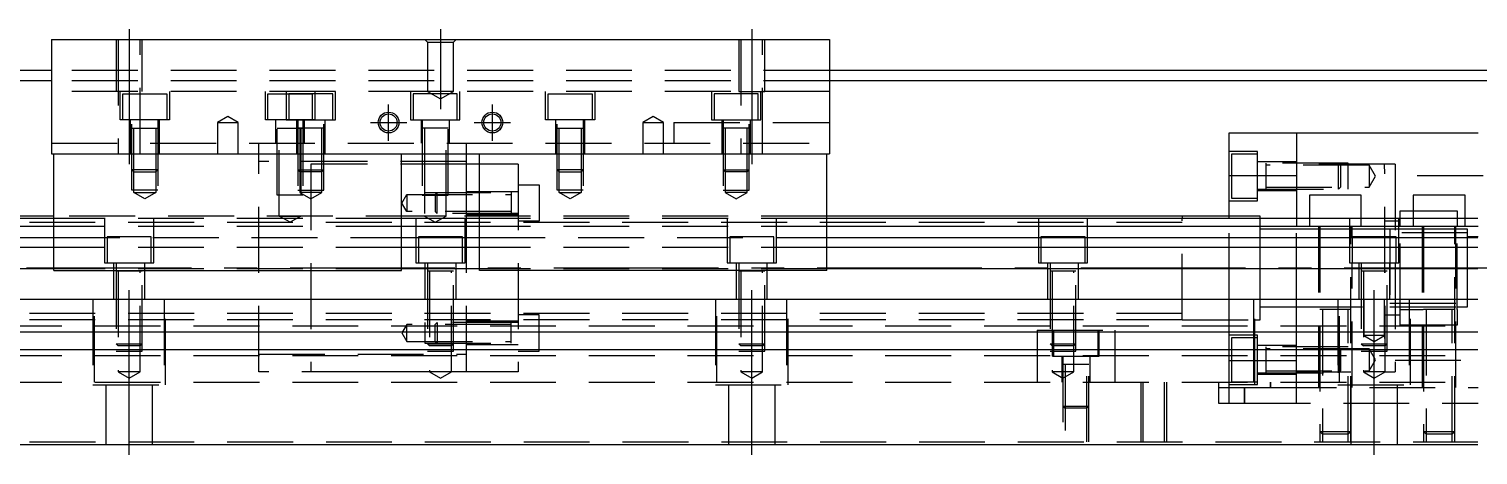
# Model space of a CAD drawing. Extents: x -15 to 642, y -287 to 112.
# Drawn here: x 137.7 to 417, y -248.6 to -166.6 of the extents above; entities that cross this region are included whole.
import ezdxf

# ---------------------------------------------------------------- set-up
doc = ezdxf.new("R2010")
doc.units = 0
doc.linetypes.add('CENTER', pattern=[50.8, 31.75, -6.35, 6.35, -6.35])
doc.linetypes.add('DASHED', pattern=[19.05, 12.7, -6.35])
doc.layers.get('0').update_dxf_attribs({"linetype": 'CONTINUOUS'})
doc.layers.add('CENTER', color=1, linetype='CENTER')

msp = doc.modelspace()

# ---------------------------------------------------------------- linework, layer by layer
at = {"color": 7, "linetype": 'CONTINUOUS'}
for p, q in [((142, -168.55), (142, -190.55)), ((142, -168.55), (292, -168.55)), ((292, -168.55), (292, -190.55)), ((142, -174.55), (3, -174.55)), ((431, -174.55), (292, -174.55)), ((142, -176.55), (11, -176.55)), ((423, -176.55), (292, -176.55)), ((369.005, -186.55), (382.005, -186.55)), ((369.005, -194.76658), (369.005, -186.55)), ((382.005, -186.55), (382.005, -203.05)), ((382.005, -186.55), (417.005, -186.55)), ((142, -190.55), (292, -190.55)), ((142.5, -213.05), (142.5, -190.55)), ((209.5, -213.05), (209.5, -190.55)), ((222, -203.05), (222, -190.55)), ((224.5, -192.55), (222, -192.55)), ((222, -203.05), (222, -192.55)), ((224.5, -213.05), (224.5, -190.55)), ((291.5, -213.05), (291.5, -190.55)), ((369.005, -194.76658), (382.005, -194.76658)), ((369.005, -203.05), (369.005, -194.76658)), ((394.505, -198.55), (384.505, -198.55)), ((384.505, -198.55), (384.505, -203.05)), ((394.505, -203.05), (394.505, -198.55)), ((414.505, -198.55), (404.505, -198.55)), ((404.505, -198.55), (404.505, -203.05)), ((414.505, -203.05), (414.505, -198.55)), ((142.5, -203.05), (17, -203.05)), ((142.5, -202.55), (45, -202.55)), ((224.5, -203.05), (209.5, -203.05)), ((360, -202.55), (291.5, -202.55)), ((417, -203.05), (291.5, -203.05)), ((360.005, -202.55), (360, -202.55)), ((360.005, -202.55), (360.005, -203.05)), ((369.005, -202.55), (360.005, -202.55)), ((360.01, -202.55), (360.005, -202.55)), ((142.5, -204.589608), (17, -204.589608)), ((224.5, -204.589608), (209.5, -204.589608)), ((417, -204.589608), (291.5, -204.589608)), ((17, -206.710392), (142.5, -206.710392)), ((142.5, -208.620532), (17, -208.620532)), ((209.5, -206.710392), (224.5, -206.710392)), ((224.5, -208.620532), (209.5, -208.620532)), ((291.5, -206.710392), (417, -206.710392)), ((417, -208.620532), (291.5, -208.620532)), ((142.5, -212.731934), (17, -212.731934)), ((142.5, -213.05), (209.5, -213.05)), ((224.5, -212.731934), (209.5, -212.731934)), ((291.5, -213.05), (224.5, -213.05)), ((417, -212.731934), (291.5, -212.731934)), ((17, -218.55), (417, -218.55)), ((17, -224.85), (417, -224.85)), ((17, -228.25), (417, -228.25)), ((17, -246.55), (417, -246.55))]:
    msp.add_line(p, q, dxfattribs=at)
at = {"color": 3, "linetype": 'DASHED'}
for p, q in [((154.500006, -168.55), (154.500006, -178.55)), ((154.9, -168.55), (154.9, -190.55)), ((159.1, -190.55), (159.1, -168.55)), ((159.499994, -178.55), (159.499994, -168.55)), ((214.5, -169.05), (214, -168.55)), ((214.5, -169.05), (214.5, -178.55)), ((214.5, -169.05), (219.5, -169.05)), ((219.5, -169.05), (220, -168.55)), ((219.5, -178.55), (219.5, -169.05)), ((274.500006, -168.55), (274.500006, -178.55)), ((274.9, -168.55), (274.9, -190.55)), ((279.1, -190.55), (279.1, -168.55)), ((279.499994, -178.55), (279.499994, -168.55)), ((292, -174.55), (142, -174.55)), ((292, -176.55), (142, -176.55)), ((292, -178.55), (142, -178.55)), ((155.25, -184.05), (155.25, -178.55)), ((164.75, -178.55), (164.75, -184.05)), ((183.25, -184.05), (183.25, -178.55)), ((187.25, -178.55), (187.25, -184.05)), ((192.75, -178.55), (192.75, -184.05)), ((196.75, -184.05), (196.75, -178.55)), ((211.25, -178.55), (211.25, -184.05)), ((219.5, -178.55), (214.5, -178.55)), ((214.5, -178.55), (217, -179.993376)), ((217, -179.993376), (219.5, -178.55)), ((220.75, -184.05), (220.75, -178.55)), ((237.25, -184.05), (237.25, -178.55)), ((246.75, -178.55), (246.75, -184.05)), ((269.25, -178.55), (269.25, -184.05)), ((274.500006, -178.55), (279.499994, -178.55)), ((278.75, -184.05), (278.75, -178.55)), ((155.75, -179.05), (164.25, -179.05)), ((155.75, -184.05), (155.75, -179.05)), ((164.25, -179.05), (164.25, -184.05)), ((183.75, -179.05), (192.25, -179.05)), ((183.75, -184.05), (183.75, -179.05)), ((196.25, -179.05), (187.75, -179.05)), ((187.75, -179.05), (187.75, -184.05)), ((192.25, -179.05), (192.25, -184.05)), ((196.25, -184.05), (196.25, -179.05)), ((220.25, -179.05), (211.75, -179.05)), ((211.75, -179.05), (211.75, -184.05)), ((220.25, -184.05), (220.25, -179.05)), ((237.75, -179.05), (246.25, -179.05)), ((237.75, -184.05), (237.75, -179.05)), ((246.25, -179.05), (246.25, -184.05)), ((278.25, -179.05), (269.75, -179.05)), ((269.75, -179.05), (269.75, -184.05)), ((278.25, -184.05), (278.25, -179.05)), ((164.75, -184.05), (155.25, -184.05)), ((157.25, -190.55), (157.25, -184.05)), ((157.500006, -197.55), (157.499992, -184.05)), ((162.500008, -184.05), (162.499994, -197.55)), ((162.75, -184.05), (162.75, -190.55)), ((176, -183.3953), (174, -184.55)), ((178, -184.55), (176, -183.3953)), ((192.75, -184.05), (183.25, -184.05)), ((185.25, -188.55), (185.25, -184.05)), ((185.500006, -198.55), (185.499994, -184.05)), ((187.25, -184.05), (196.75, -184.05)), ((189.25, -184.05), (189.25, -190.55)), ((189.499992, -184.05), (189.500006, -197.55)), ((190.500006, -184.05), (190.499994, -198.55)), ((190.75, -184.05), (190.75, -188.55)), ((194.499994, -197.55), (194.500008, -184.05)), ((194.75, -190.55), (194.75, -184.05)), ((211.25, -184.05), (220.75, -184.05)), ((213.25, -184.05), (213.25, -188.55)), ((213.499994, -184.05), (213.500006, -198.55)), ((218.499994, -198.55), (218.500006, -184.05)), ((218.75, -188.55), (218.75, -184.05)), ((246.75, -184.05), (237.25, -184.05)), ((239.25, -190.55), (239.25, -184.05)), ((239.500006, -197.55), (239.499992, -184.05)), ((244.500008, -184.05), (244.499994, -197.55)), ((244.75, -184.05), (244.75, -190.55)), ((258, -183.3953), (256, -184.55)), ((260, -184.55), (258, -183.3953)), ((269.25, -184.05), (278.75, -184.05)), ((271.25, -184.05), (271.25, -190.55)), ((271.499992, -184.05), (271.500006, -197.55)), ((276.499994, -197.55), (276.500008, -184.05)), ((276.75, -190.55), (276.75, -184.05)), ((157.499994, -185.65), (162.500006, -185.65)), ((157.9, -198.05), (157.9, -185.65)), ((162.1, -185.65), (162.1, -198.05)), ((174, -184.55), (176, -184.55)), ((174, -184.55), (174, -190.55)), ((176, -184.55), (178, -184.55)), ((178, -190.55), (178, -184.55)), ((185.499995, -185.65), (190.500005, -185.65)), ((185.9, -202.55), (185.9, -185.65)), ((194.500006, -185.65), (189.499994, -185.65)), ((189.9, -185.65), (189.9, -198.05)), ((190.1, -185.65), (190.1, -202.55)), ((194.1, -198.05), (194.1, -185.65)), ((218.500005, -185.65), (213.499995, -185.65)), ((213.9, -185.65), (213.9, -202.55)), ((218.1, -202.55), (218.1, -185.65)), ((239.499994, -185.65), (244.500006, -185.65)), ((239.9, -198.05), (239.9, -185.65)), ((244.1, -185.65), (244.1, -198.05)), ((256, -184.55), (258, -184.55)), ((256, -184.55), (256, -190.55)), ((258, -184.55), (260, -184.55)), ((260, -190.55), (260, -184.55)), ((262, -184.55), (292, -184.55)), ((262, -184.55), (262, -188.55)), ((276.500006, -185.65), (271.499994, -185.65)), ((271.9, -185.65), (271.9, -198.05)), ((276.1, -198.05), (276.1, -185.65)), ((142, -188.55), (292, -188.55)), ((182, -190.55), (182, -188.55)), ((222, -190.55), (222, -188.55)), ((182, -232.55), (182, -190.55)), ((222, -192.05), (182, -192.05)), ((192, -192.55), (192, -232.55)), ((222, -192.55), (192, -192.55)), ((232, -192.55), (224.5, -192.55)), ((232, -192.55), (232, -232.55)), ((374.505, -190.12233), (369.005, -190.12233)), ((369.505, -190.62233), (369.505, -194.87233)), ((374.505, -190.62233), (369.505, -190.62233)), ((374.505, -199.62233), (374.505, -190.12233)), ((382.005, -192.12233), (374.505, -192.12233)), ((392.005, -192.372336), (374.505, -192.372336)), ((376.105, -192.372326), (376.105, -197.372336)), ((399.005, -192.55), (382.005, -192.55)), ((390.105, -194.87233), (390.105, -192.37233)), ((390.505, -192.77233), (390.105, -192.37233)), ((392.005, -197.372326), (392.005, -192.372336)), ((399.105, -232.55), (399.005, -192.55)), ((401.005, -192.55), (399.005, -192.55)), ((401.005, -192.55), (401.005, -232.55)), ((162.5, -193.65), (157.5, -193.65)), ((157.9, -194.05), (157.5, -193.65)), ((157.9, -194.05), (162.1, -194.05)), ((162.5, -193.65), (162.1, -194.05)), ((189.5, -193.65), (194.5, -193.65)), ((189.5, -193.65), (189.9, -194.05)), ((194.1, -194.05), (189.9, -194.05)), ((194.1, -194.05), (194.5, -193.65)), ((244.5, -193.65), (239.5, -193.65)), ((239.9, -194.05), (239.5, -193.65)), ((239.9, -194.05), (244.1, -194.05)), ((244.5, -193.65), (244.1, -194.05)), ((271.5, -193.65), (276.5, -193.65)), ((271.5, -193.65), (271.9, -194.05)), ((276.1, -194.05), (271.9, -194.05)), ((276.1, -194.05), (276.5, -193.65)), ((369.505, -194.87233), (369.505, -199.12233)), ((396.005, -192.77233), (376.105, -192.77233)), ((390.105, -197.37233), (390.105, -194.87233)), ((390.505, -192.77233), (390.505, -194.87233)), ((390.505, -194.87233), (390.505, -196.97233)), ((396.005, -192.77233), (396.005, -194.87233)), ((397.217436, -194.87233), (396.005, -192.77233)), ((396.005, -194.87233), (396.005, -196.97233)), ((396.005, -196.97233), (397.217436, -194.87233)), ((418.005, -194.8), (401.005, -194.8)), ((162.499994, -197.55), (157.500006, -197.55)), ((157.9, -198.05), (162.1, -198.05)), ((160, -199.262436), (157.9, -198.05)), ((162.1, -198.05), (160, -199.262436)), ((189.500006, -197.55), (194.499994, -197.55)), ((194.1, -198.05), (189.9, -198.05)), ((189.9, -198.05), (192, -199.262436)), ((192, -199.262436), (194.1, -198.05)), ((214, -200.25), (214, -198.050006)), ((214, -198.050006), (232, -198.050006)), ((216, -198.4), (216.35, -198.05)), ((216.35, -200.25), (216.35, -198.05)), ((222, -197.8), (232, -197.8)), ((230.6, -198.049994), (230.6, -202.050006)), ((232, -196.55), (236, -196.55)), ((236, -196.55), (236, -196.85)), ((236, -196.85), (236, -200.25)), ((244.499994, -197.55), (239.500006, -197.55)), ((239.9, -198.05), (244.1, -198.05)), ((242, -199.262436), (239.9, -198.05)), ((244.1, -198.05), (242, -199.262436)), ((271.500006, -197.55), (276.499994, -197.55)), ((276.1, -198.05), (271.9, -198.05)), ((271.9, -198.05), (274, -199.262436)), ((274, -199.262436), (276.1, -198.05)), ((374.505, -197.372326), (392.005, -197.372326)), ((374.505, -197.62233), (382.005, -197.62233)), ((376.105, -196.97233), (396.005, -196.97233)), ((390.105, -197.37233), (390.505, -196.97233)), ((190.499994, -198.55), (185.500006, -198.55)), ((209.547372, -200.05), (210.5, -198.4)), ((210.5, -201.7), (209.547372, -200.05)), ((210.5, -198.4), (210.5, -201.7)), ((210.5, -198.4), (230.6, -198.4)), ((213.500006, -198.55), (218.499994, -198.55)), ((214, -202.049994), (214, -200.25)), ((216, -198.4), (216, -200.25)), ((216, -200.25), (216, -201.7)), ((216.35, -202.05), (216.35, -200.25)), ((236, -200.25), (236, -203.55)), ((369.005, -199.62233), (374.505, -199.62233)), ((369.505, -199.12233), (374.505, -199.12233)), ((360, -203.8), (42, -203.8)), ((291.5, -202.55), (142.5, -202.55)), ((209.5, -203.05), (142.5, -203.05)), ((152.25, -203.05), (152.25, -211.55)), ((161.75, -211.55), (161.75, -203.05)), ((185.9, -202.55), (190.1, -202.55)), ((188, -203.762436), (185.9, -202.55)), ((190.1, -202.55), (188, -203.762436)), ((230.6, -201.7), (210.5, -201.7)), ((212.25, -203.05), (212.25, -211.55)), ((218.1, -202.55), (213.9, -202.55)), ((213.9, -202.55), (216, -203.762436)), ((232, -202.049994), (214, -202.049994)), ((216.35, -202.05), (216, -201.7)), ((216, -203.762436), (218.1, -202.55)), ((221.75, -211.55), (221.75, -203.05)), ((232, -202.3), (222, -202.3)), ((222, -232.55), (222, -203.05)), ((222, -232.55), (222, -203.05)), ((291.5, -203.05), (224.5, -203.05)), ((236, -203.55), (232, -203.55)), ((272.25, -203.05), (272.25, -211.55)), ((281.75, -211.55), (281.75, -203.05)), ((332.25, -203.05), (332.25, -211.55)), ((341.75, -211.55), (341.75, -203.05)), ((360.005, -202.550502), (360.005, -202.55)), ((360.005, -222.55), (360.005, -203.047168)), ((375.005, -202.55), (369.005, -202.55)), ((369.005, -218.55), (369.005, -203.05)), ((375.005, -203.05), (375.005, -202.55)), ((375.005, -212.55), (375.005, -203.05)), ((382.005, -203.05), (382.005, -204.55)), ((384.505, -203.05), (384.505, -204.55)), ((392.25, -203.05), (392.25, -211.55)), ((394.505, -204.55), (394.505, -203.05)), ((402.005, -203.55), (399.005, -203.55)), ((401.75, -211.55), (401.75, -203.05)), ((402.005, -201.55), (413.005, -201.55)), ((402.005, -203.05), (402.005, -201.55)), ((402.005, -204.55), (402.005, -203.05)), ((404.505, -203.05), (404.505, -204.55)), ((413.005, -201.55), (413.005, -203.05)), ((413.005, -203.05), (413.005, -204.55)), ((414.505, -204.55), (414.505, -203.05)), ((209.5, -204.589608), (142.5, -204.589608)), ((161.25, -206.55), (152.75, -206.55)), ((152.75, -206.55), (152.75, -211.55)), ((161.25, -211.55), (161.25, -206.55)), ((221.25, -206.55), (212.75, -206.55)), ((212.75, -206.55), (212.75, -211.55)), ((221.25, -211.55), (221.25, -206.55)), ((291.5, -204.589608), (224.5, -204.589608)), ((281.25, -206.55), (272.75, -206.55)), ((272.75, -206.55), (272.75, -211.55)), ((281.25, -211.55), (281.25, -206.55)), ((341.25, -206.55), (332.75, -206.55)), ((332.75, -206.55), (332.75, -211.55)), ((341.25, -211.55), (341.25, -206.55)), ((382.005, -205.05), (375.005, -205.05)), ((382.005, -218.55), (382.005, -204.55)), ((417.005, -204.55), (382.005, -204.55)), ((386.505, -205.05), (382.005, -205.05)), ((386.255, -204.55), (386.255, -235.55)), ((386.504923, -204.55), (386.505006, -246.05)), ((392.505, -205.05), (386.505, -205.05)), ((392.504994, -246.05), (392.505077, -204.55)), ((399.005, -205.05), (392.505, -205.05)), ((401.25, -206.55), (392.75, -206.55)), ((392.75, -206.55), (392.75, -211.55)), ((392.755, -206.55), (392.755, -204.55)), ((400.005, -205.05), (399.005, -205.05)), ((400.005, -205.05), (400, -220.05)), ((415.005, -205.8), (400.00475, -205.8)), ((402.005, -205.05), (400.005, -205.05)), ((401.25, -211.55), (401.25, -206.55)), ((402.005, -220.55), (402.005, -204.55)), ((406.505, -205.05), (402.005, -205.05)), ((406.255, -204.55), (406.255, -235.55)), ((406.504923, -204.55), (406.505006, -246.05)), ((412.505, -205.05), (406.505, -205.05)), ((412.504994, -246.05), (412.505077, -204.55)), ((413.005, -205.05), (412.505, -205.05)), ((412.755, -235.55), (412.755, -204.55)), ((413.005, -220.55), (413.005, -204.55)), ((415.005, -205.05), (413.005, -205.05)), ((415.005, -212.55), (415.005, -205.05)), ((417.005, -206.55), (415.005, -206.55)), ((142.5, -206.710392), (209.5, -206.710392)), ((209.5, -208.620532), (142.5, -208.620532)), ((224.5, -206.710392), (291.5, -206.710392)), ((291.5, -208.620532), (224.5, -208.620532)), ((152.25, -211.55), (161.75, -211.55)), ((154, -211.55), (154, -218.55)), ((154.500006, -211.55), (154.500006, -228.55)), ((159.499994, -228.55), (159.499994, -211.55)), ((160, -218.55), (160, -211.55)), ((212.25, -211.55), (221.75, -211.55)), ((214, -211.55), (214, -218.55)), ((214.500006, -211.55), (214.500006, -228.55)), ((219.499994, -228.55), (219.499994, -211.55)), ((220, -218.55), (220, -211.55)), ((272.25, -211.55), (281.75, -211.55)), ((274, -211.55), (274, -218.55)), ((274.500006, -211.55), (274.500006, -228.55)), ((279.499994, -228.55), (279.499994, -211.55)), ((280, -218.55), (280, -211.55)), ((332.25, -211.55), (341.75, -211.55)), ((334, -211.55), (334, -218.55)), ((334.500006, -211.55), (334.500006, -228.55)), ((339.499994, -228.55), (339.499994, -211.55)), ((340, -218.55), (340, -211.55)), ((392.25, -211.55), (401.75, -211.55)), ((392.755, -235.55), (392.755, -211.55)), ((394, -211.55), (394, -218.55)), ((394.500006, -211.55), (394.500006, -228.55)), ((399.499994, -228.55), (399.499994, -211.55)), ((400, -218.55), (400, -211.55)), ((209.5, -212.731934), (142.5, -212.731934)), ((159.500006, -213.15), (154.499994, -213.15)), ((154.9, -213.15), (154.9, -232.55)), ((159.1, -232.55), (159.1, -213.15)), ((219.500006, -213.15), (214.499994, -213.15)), ((214.9, -213.15), (214.9, -232.55)), ((219.1, -232.55), (219.1, -213.15)), ((291.5, -212.731934), (224.5, -212.731934)), ((279.500006, -213.15), (274.499994, -213.15)), ((274.9, -213.15), (274.9, -232.55)), ((279.1, -232.55), (279.1, -213.15)), ((339.500006, -213.15), (334.499994, -213.15)), ((334.9, -213.15), (334.9, -232.55)), ((339.1, -232.55), (339.1, -213.15)), ((360.005, -212.750066), (360.005, -212.349938)), ((375.005, -218.55), (375.005, -212.55)), ((399.500006, -213.15), (394.499994, -213.15)), ((394.9, -213.15), (394.9, -232.55)), ((399.1, -232.55), (399.1, -213.15)), ((415.005, -220.05), (415.005, -212.55)), ((150, -218.55), (150, -235.05)), ((150.291796, -234.55), (150.291796, -218.55)), ((163.708204, -218.55), (163.708204, -234.55)), ((164, -235.05), (164, -218.55)), ((270, -218.55), (270, -235.05)), ((270.291796, -234.55), (270.291796, -218.55)), ((283.708204, -218.55), (283.708204, -234.55)), ((284, -235.05), (284, -218.55)), ((369.005, -224.85), (369.005, -218.55)), ((373.713204, -218.55), (373.713204, -224.85)), ((374.005, -235.05), (374.005, -218.55)), ((375.005, -222.55), (375.005, -218.55)), ((375.005, -220.05), (382.005, -220.05)), ((382.005, -224.85), (382.005, -218.55)), ((382.005, -220.05), (400.01, -220.05)), ((392.505006, -220.55), (386.504994, -220.55)), ((387.005, -220.55), (387.005, -246.05)), ((390, -218.55), (390, -235.05)), ((390.291796, -234.55), (390.291796, -218.55)), ((392.005, -246.05), (392.005, -220.55)), ((395.005, -218.55), (395.005, -225.55)), ((399.005, -225.55), (399.005, -218.55)), ((400, -220.05), (413.005, -220.05)), ((400.005, -219.3), (415.005, -219.3)), ((400.01, -220.05), (413.005, -220.05)), ((402.005, -220.55), (406.40499, -220.55)), ((402.005, -223.55), (402.005, -220.55)), ((403.708204, -218.55), (403.708204, -234.55)), ((404, -235.05), (404, -218.55)), ((412.505006, -220.55), (406.504994, -220.55)), ((407.005, -220.55), (407.005, -246.05)), ((412.005, -246.05), (412.005, -220.55)), ((413.005, -220.05), (415.005, -220.05)), ((413.005, -220.55), (413.005, -223.55)), ((360, -221.3), (42, -221.3)), ((360, -222.55), (42, -222.55)), ((210.5, -223.4), (209.547372, -225.05)), ((210.5, -226.7), (210.5, -223.4)), ((230.6, -223.4), (210.5, -223.4)), ((214, -223.050006), (214, -224.85)), ((232, -223.050006), (214, -223.050006)), ((216.35, -223.05), (216, -223.4)), ((216, -224.85), (216, -223.4)), ((216.35, -223.05), (216.35, -224.85)), ((232, -222.8), (222, -222.8)), ((230.6, -227.050006), (230.6, -223.049994)), ((236, -221.55), (232, -221.55)), ((236, -224.85), (236, -221.55)), ((360, -222.55), (360.005, -222.55)), ((360.005, -222.55), (360.296796, -222.55)), ((360.005, -222.55), (373.713204, -222.55)), ((360.005, -222.55), (360.01, -222.55)), ((373.713204, -222.55), (375.005, -222.55)), ((399.005, -221.55), (402.005, -221.55)), ((17, -223.7), (417, -223.7)), ((209.547372, -225.05), (210.5, -226.7)), ((214, -224.85), (214, -227.049994)), ((216, -226.7), (216, -224.85)), ((216.35, -224.85), (216.35, -227.05)), ((236, -228.25), (236, -224.85)), ((332, -224.55), (332, -234.55)), ((332, -224.55), (347, -224.55)), ((335, -229.55), (335, -224.55)), ((335.25, -229.55), (335.25, -224.55)), ((343.75, -229.55), (343.75, -224.55)), ((344, -229.55), (344, -224.55)), ((347, -224.55), (347, -234.55)), ((369.005, -228.25), (369.005, -224.85)), ((374.505, -225.47767), (369.005, -225.47767)), ((369.505, -225.97767), (369.505, -228.25)), ((373.713204, -225.97767), (369.505, -225.97767)), ((373.713204, -224.85), (373.713204, -228.25)), ((374.505, -225.97767), (373.713204, -225.97767)), ((374.505, -234.97767), (374.505, -225.47767)), ((382.005, -228.25), (382.005, -224.85)), ((399.005, -225.55), (395.005, -225.55)), ((395.005, -225.55), (397.005, -226.7047)), ((397.005, -226.7047), (399.005, -225.55)), ((413.005, -223.55), (402.005, -223.55)), ((154.5, -227.15), (159.5, -227.15)), ((154.5, -227.15), (154.9, -227.55)), ((154.500006, -228.55), (159.499994, -228.55)), ((159.1, -227.55), (154.9, -227.55)), ((159.1, -227.55), (159.5, -227.15)), ((210.5, -226.7), (230.6, -226.7)), ((214, -227.049994), (232, -227.049994)), ((214.5, -227.15), (219.5, -227.15)), ((214.5, -227.15), (214.9, -227.55)), ((214.500006, -228.55), (219.499994, -228.55)), ((219.1, -227.55), (214.9, -227.55)), ((216, -226.7), (216.35, -227.05)), ((219.1, -227.55), (219.5, -227.15)), ((222, -227.3), (232, -227.3)), ((232, -228.55), (236, -228.55)), ((236, -228.55), (236, -228.25)), ((274.5, -227.15), (279.5, -227.15)), ((274.5, -227.15), (274.9, -227.55)), ((274.500006, -228.55), (279.499994, -228.55)), ((279.1, -227.55), (274.9, -227.55)), ((279.1, -227.55), (279.5, -227.15)), ((334.5, -227.15), (339.5, -227.15)), ((334.5, -227.15), (334.9, -227.55)), ((334.500006, -228.55), (339.499994, -228.55)), ((339.1, -227.55), (334.9, -227.55)), ((339.1, -227.55), (339.5, -227.15)), ((369.005, -230.33342), (369.005, -228.25)), ((369.505, -228.25), (369.505, -230.22767)), ((373.713204, -228.25), (373.713204, -234.55)), ((382.005, -227.47767), (374.505, -227.47767)), ((392.005, -227.727674), (374.505, -227.727674)), ((376.105, -227.727664), (376.105, -232.727674)), ((396.005, -228.12767), (376.105, -228.12767)), ((382.005, -235.55), (382.005, -228.25)), ((390.105, -228.25), (390.105, -227.72767)), ((390.505, -228.12767), (390.105, -227.72767)), ((390.105, -230.22767), (390.105, -228.25)), ((390.505, -228.12767), (390.505, -228.25)), ((390.505, -228.25), (390.505, -230.22767)), ((394.5, -227.15), (399.5, -227.15)), ((394.5, -227.15), (394.9, -227.55)), ((394.500006, -228.55), (399.499994, -228.55)), ((399.1, -227.55), (394.9, -227.55)), ((396.005, -228.12767), (396.005, -230.22767)), ((397.217436, -230.22767), (396.005, -228.12767)), ((399.1, -227.55), (399.5, -227.15)), ((17, -229.4), (417, -229.4)), ((182, -229.17077), (222, -229.17077)), ((335, -229.55), (344, -229.55)), ((336.75, -229.55), (336.75, -234.55)), ((342.000006, -231.15), (336.999994, -231.15)), ((342.000006, -231.15), (336.999994, -231.15)), ((336.999996, -229.55), (337.000006, -246.05)), ((337.4, -231.15), (337.4, -246.05)), ((341.6, -246.05), (341.6, -231.15)), ((341.999994, -246.05), (342.000004, -229.55)), ((342.25, -234.55), (342.25, -229.55)), ((369.005, -230.33342), (373.713204, -230.33342)), ((369.005, -234.55), (369.005, -230.33342)), ((369.505, -230.22767), (369.505, -234.47767)), ((373.713204, -230.33342), (382.005, -230.33342)), ((390.105, -232.72767), (390.105, -230.22767)), ((390.505, -230.22767), (390.505, -232.32767)), ((396.005, -230.22767), (396.005, -232.32767)), ((396.005, -232.32767), (397.217436, -230.22767)), ((401.005, -230.3), (418.005, -230.3)), ((17, -234.55), (417, -234.55)), ((159.1, -232.55), (154.9, -232.55)), ((154.9, -232.55), (157, -233.762436)), ((157, -233.762436), (159.1, -232.55)), ((222, -232.55), (182, -232.55)), ((232, -232.55), (192, -232.55)), ((219.1, -232.55), (214.9, -232.55)), ((214.9, -232.55), (217, -233.762436)), ((217, -233.762436), (219.1, -232.55)), ((279.1, -232.55), (274.9, -232.55)), ((274.9, -232.55), (277, -233.762436)), ((277, -233.762436), (279.1, -232.55)), ((339.1, -232.55), (334.9, -232.55)), ((334.9, -232.55), (337, -233.762436)), ((337, -233.762436), (339.1, -232.55)), ((352.000006, -234.55), (352.000006, -246.05)), ((352.4, -234.55), (352.4, -246.05)), ((356.6, -246.05), (356.6, -234.55)), ((356.999994, -246.05), (356.999994, -234.55)), ((367.005, -234.55), (367.005, -235.55)), ((369.005, -238.55), (369.005, -234.55)), ((369.505, -234.47767), (373.713204, -234.47767)), ((373.713204, -234.47767), (374.505, -234.47767)), ((374.505, -232.727664), (392.005, -232.727664)), ((374.505, -232.97767), (382.005, -232.97767)), ((376.105, -232.32767), (396.005, -232.32767)), ((377.005, -235.55), (377.005, -234.55)), ((377.005, -234.55), (377.005, -235.55)), ((382.005, -232.55), (386.505, -232.55)), ((387.005, -232.55), (390.28267, -232.55)), ((390.105, -232.72767), (390.505, -232.32767)), ((390.28267, -232.55), (392.005, -232.55)), ((392.005, -232.55), (392.505, -232.55)), ((399.1, -232.55), (394.9, -232.55)), ((394.9, -232.55), (397, -233.762436)), ((397, -233.762436), (399.1, -232.55)), ((399.105, -232.55), (401.005, -232.55)), ((150, -235.05), (164, -235.05)), ((152.5, -235.05), (152.5, -246.55)), ((161.5, -246.55), (161.5, -235.05)), ((270, -235.05), (284, -235.05)), ((272.5, -235.05), (272.5, -246.55)), ((281.5, -246.55), (281.5, -235.05)), ((367.005, -235.55), (377.005, -235.55)), ((367.005, -235.55), (367.005, -238.55)), ((369.005, -234.97767), (374.505, -234.97767)), ((372.005, -238.55), (372.005, -235.55)), ((372.005, -235.55), (372.005, -238.55)), ((377.005, -235.55), (417.005, -235.55)), ((382.005, -238.55), (382.005, -235.55)), ((390, -235.05), (404, -235.05)), ((392.5, -235.05), (392.5, -246.55)), ((401.5, -246.55), (401.5, -235.05)), ((337, -239.15), (342, -239.15)), ((337, -239.15), (337.4, -239.55)), ((341.6, -239.55), (337.4, -239.55)), ((341.6, -239.55), (342, -239.15)), ((367.005, -238.55), (372.005, -238.55)), ((372.005, -238.55), (417.005, -238.55)), ((386.505, -244.05), (392.505, -244.05)), ((386.505, -244.05), (387.005, -244.55)), ((392.005, -244.55), (387.005, -244.55)), ((392.005, -244.55), (392.505, -244.05)), ((406.505, -244.05), (412.505, -244.05)), ((406.505, -244.05), (407.005, -244.55)), ((412.005, -244.55), (407.005, -244.55)), ((412.005, -244.55), (412.505, -244.05)), ((23.499992, -246.05), (417, -246.05))]:
    msp.add_line(p, q, dxfattribs=at)
at = {"color": 3, "linetype": 'CONTINUOUS'}
for centre in [(207, -184.55), (227, -184.55)]:
    msp.add_circle(centre, 2, dxfattribs=at)
at = {"color": 7, "linetype": 'CONTINUOUS'}
for centre in [(207, -184.55), (227, -184.55)]:
    msp.add_circle(centre, 1.65, dxfattribs=at)
at = {"layer": 'CENTER', "color": 1, "linetype": 'CENTER'}
for p, q in [((157, -166.55), (157, -192.55)), ((217, -166.55), (217, -181.993376)), ((277, -166.55), (277, -192.55)), ((207, -188.05), (207, -181.05)), ((227, -188.05), (227, -181.05)), ((203.5, -184.55), (210.5, -184.55)), ((223.5, -184.55), (230.5, -184.55)), ((-15.168461, -212.55), (484.454308, -212.55)), ((157, -248.55), (157, -216.55)), ((277, -248.55), (277, -216.55)), ((397, -248.55), (397, -216.55))]:
    msp.add_line(p, q, dxfattribs=at)

doc.saveas('drawing.dxf')
